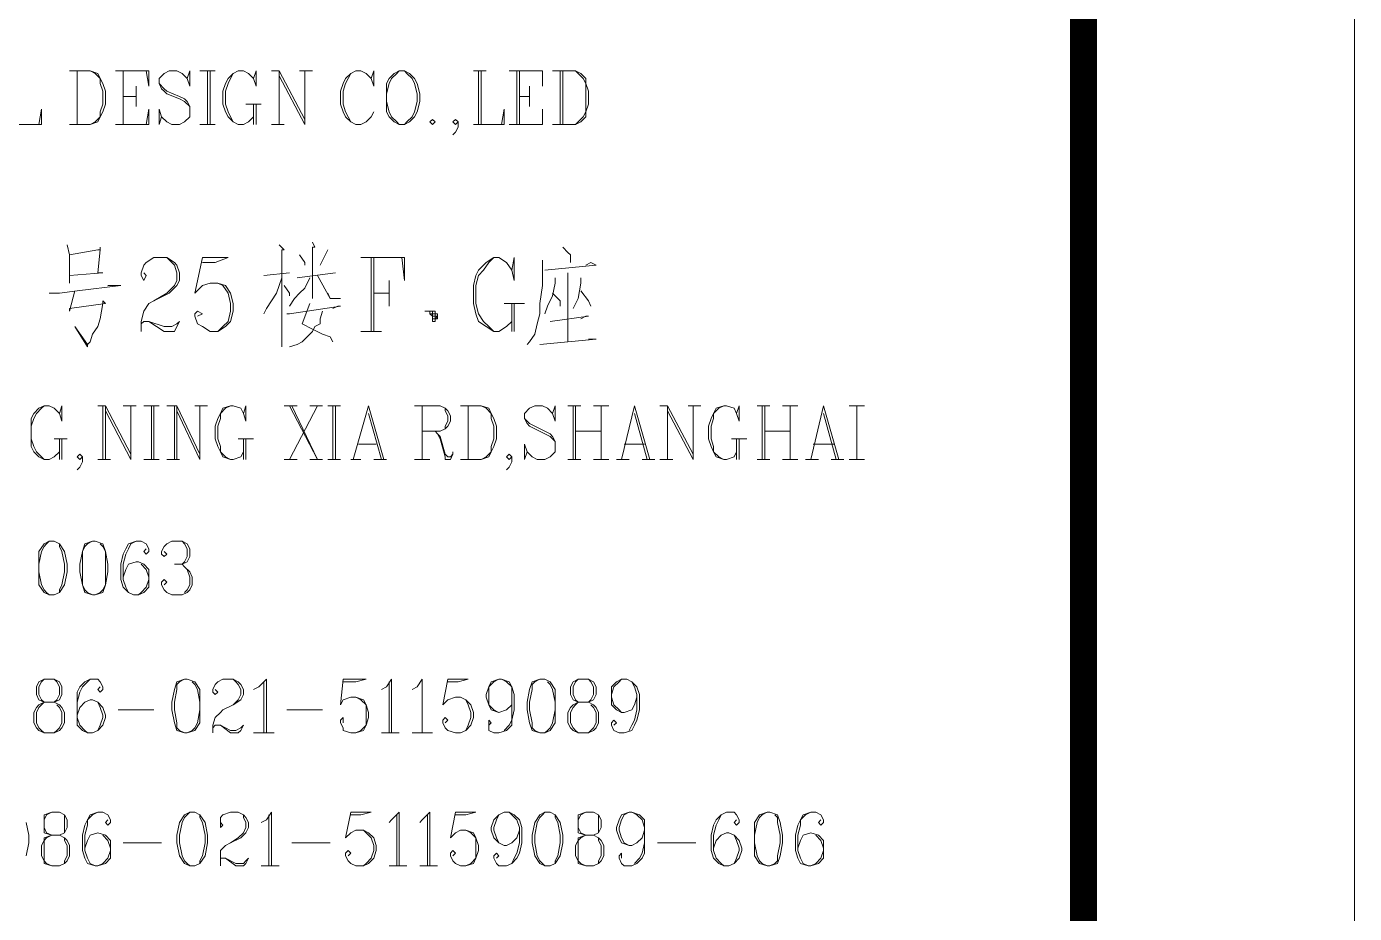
# Model space of a CAD drawing. Extents: x 1332633 to 1595679, y 264824 to 640777.
# Drawn here: x 1503905 to 1508807, y 285034 to 288306 of the extents above; entities that cross this region are included whole.
import ezdxf
from ezdxf.enums import TextEntityAlignment as Align

# ---------------------------------------------------------------- set-up
doc = ezdxf.new("R2010")
doc.units = 0
doc.header["$LTSCALE"] = 1000
doc.header["$MEASUREMENT"] = 0
doc.layers.get('0').update_dxf_attribs({"linetype": 'CONTINUOUS'})
doc.layers.add('_公共_图框', color=4, linetype='CONTINUOUS', lineweight=5)
doc.layers.add('hatch', color=251, linetype='CONTINUOUS')
doc.styles.add('图框文字', font='SIMKAI.TTF')

# ---------------------------------------------------------------- blocks, each defined once
blk = doc.blocks.new('tk22')
at = {"color": 4, "lineweight": 0}
for points in [[(-4742.7, 20843), (-4667.2, 20843), (-4638.9, 20833.5), (-4629.5, 20814.7), (-4620, 20795.8), (-4610.6, 20767.5), (-4610.6, 20720.3), (-4620, 20692), (-4629.5, 20673.2), (-4638.9, 20654.3), (-4667.2, 20644.9), (-4742.7, 20644.9)], [(-4714.4, 20843), (-4714.4, 20644.9)], [(-4714.4, 20644.9), (-4714.4, 20843)], [(-4667.2, 20843), (-4648.3, 20833.5), (-4629.5, 20814.7), (-4629.5, 20795.8), (-4620, 20767.5), (-4620, 20720.3), (-4629.5, 20692), (-4629.5, 20673.2), (-4648.3, 20654.3), (-4667.2, 20644.9)], [(-4572.9, 20843), (-4450.2, 20843), (-4450.2, 20786.4), (-4459.7, 20843)], [(-4544.6, 20843), (-4544.6, 20644.9)], [(-4544.6, 20644.9), (-4544.6, 20843)], [(-4308.7, 20814.7), (-4299.3, 20843), (-4299.3, 20786.4), (-4308.7, 20814.7), (-4327.6, 20833.5), (-4346.5, 20843), (-4374.8, 20843), (-4393.6, 20833.5), (-4412.5, 20814.7), (-4412.5, 20795.8), (-4403.1, 20776.9), (-4393.6, 20767.5), (-4384.2, 20758.1), (-4337, 20739.2), (-4318.2, 20729.8), (-4299.3, 20710.9)], [(-4261.6, 20843), (-4205, 20843)], [(-4233.3, 20644.9), (-4233.3, 20843)], [(-4223.8, 20843), (-4223.8, 20644.9)], [(-4063.5, 20814.7), (-4054, 20786.4), (-4054, 20843), (-4063.5, 20814.7), (-4082.3, 20833.5), (-4101.2, 20843), (-4120.1, 20843), (-4138.9, 20833.5), (-4157.8, 20814.7), (-4167.2, 20795.8), (-4176.7, 20767.5), (-4176.7, 20720.3), (-4167.2, 20692), (-4157.8, 20673.2), (-4138.9, 20654.3), (-4120.1, 20644.9), (-4101.2, 20644.9), (-4082.3, 20654.3), (-4063.5, 20673.2)], [(-4120.1, 20843), (-4138.9, 20833.5), (-4148.4, 20814.7), (-4157.8, 20795.8), (-4167.2, 20767.5), (-4167.2, 20720.3), (-4157.8, 20692), (-4148.4, 20673.2), (-4138.9, 20654.3), (-4120.1, 20644.9)], [(-3997.4, 20843), (-3969.1, 20843)], [(-3969.1, 20824.1), (-3874.8, 20644.9), (-3874.8, 20843)], [(-3969.1, 20644.9), (-3969.1, 20843), (-3874.8, 20663.7)], [(-3969.1, 20644.9), (-3969.1, 20843)], [(-3893.7, 20843), (-3846.5, 20843)], [(-3629.5, 20814.7), (-3620.1, 20786.4), (-3620.1, 20843), (-3629.5, 20814.7), (-3648.4, 20833.5), (-3667.3, 20843), (-3686.1, 20843), (-3705, 20833.5), (-3723.9, 20814.7), (-3733.3, 20795.8), (-3742.7, 20767.5), (-3742.7, 20720.3), (-3733.3, 20692), (-3723.9, 20673.2), (-3705, 20654.3), (-3686.1, 20644.9), (-3667.3, 20644.9), (-3648.4, 20654.3), (-3629.5, 20673.2), (-3620.1, 20692)], [(-3686.1, 20843), (-3705, 20833.5), (-3714.4, 20814.7), (-3723.9, 20795.8), (-3733.3, 20767.5), (-3733.3, 20720.3), (-3723.9, 20692), (-3714.4, 20673.2), (-3705, 20654.3), (-3686.1, 20644.9)], [(-3525.8, 20843), (-3544.6, 20833.5), (-3563.5, 20814.7), (-3572.9, 20795.8), (-3572.9, 20758.1), (-3572.9, 20729.8), (-3572.9, 20692), (-3563.5, 20673.2), (-3544.6, 20654.3), (-3525.8, 20644.9), (-3506.9, 20644.9), (-3488, 20654.3), (-3469.2, 20673.2), (-3459.7, 20692), (-3450.3, 20729.8), (-3450.3, 20758.1), (-3459.7, 20795.8), (-3469.2, 20814.7), (-3488, 20833.5), (-3506.9, 20843), (-3525.8, 20843), (-3535.2, 20833.5), (-3554.1, 20814.7), (-3563.5, 20795.8), (-3572.9, 20758.1), (-3572.9, 20729.8), (-3563.5, 20692), (-3554.1, 20673.2), (-3535.2, 20654.3), (-3525.8, 20644.9)], [(-3506.9, 20644.9), (-3497.5, 20654.3), (-3478.6, 20673.2), (-3469.2, 20692), (-3459.7, 20729.8), (-3459.7, 20758.1), (-3469.2, 20795.8), (-3478.6, 20814.7), (-3497.5, 20833.5), (-3506.9, 20843)], [(-3252.2, 20843), (-3205, 20843)], [(-3233.3, 20644.9), (-3233.3, 20843)], [(-3223.9, 20843), (-3223.9, 20644.9)], [(-3120.1, 20843), (-2997.5, 20843), (-2997.5, 20786.4), (-2997.5, 20843)], [(-3091.8, 20644.9), (-3091.8, 20843)], [(-3082.4, 20843), (-3082.4, 20644.9)], [(-2959.8, 20843), (-2874.9, 20843), (-2856, 20833.5), (-2837.1, 20814.7), (-2837.1, 20795.8), (-2827.7, 20767.5), (-2827.7, 20720.3), (-2837.1, 20692), (-2837.1, 20673.2), (-2856, 20654.3), (-2874.9, 20644.9), (-2959.8, 20644.9)], [(-2931.5, 20644.9), (-2931.5, 20843)], [(-2922, 20843), (-2922, 20644.9)], [(-2874.9, 20843), (-2865.4, 20833.5), (-2846.6, 20814.7), (-2837.1, 20795.8), (-2837.1, 20767.5), (-2837.1, 20720.3), (-2837.1, 20692), (-2846.6, 20673.2), (-2865.4, 20654.3), (-2874.9, 20644.9)], [(-4497.4, 20786.4), (-4497.4, 20710.9)], [(-4412.5, 20795.8), (-4393.6, 20776.9), (-4384.2, 20767.5), (-4337, 20748.6), (-4318.2, 20739.2), (-4308.7, 20729.8), (-4299.3, 20710.9), (-4299.3, 20673.2), (-4318.2, 20654.3), (-4337, 20644.9), (-4365.3, 20644.9), (-4384.2, 20654.3), (-4403.1, 20673.2), (-4412.5, 20701.5), (-4412.5, 20644.9), (-4403.1, 20673.2)], [(-3044.7, 20786.4), (-3044.7, 20710.9)], [(-4544.6, 20748.6), (-4497.4, 20748.6)], [(-3082.4, 20748.6), (-3044.7, 20748.6)], [(-4959.6, 20644.9), (-4846.4, 20644.9), (-4846.4, 20701.5), (-4855.9, 20644.9)], [(-4572.9, 20644.9), (-4450.2, 20644.9), (-4450.2, 20701.5), (-4459.7, 20644.9)], [(-4091.8, 20720.3), (-4035.2, 20720.3)], [(-4063.5, 20720.3), (-4063.5, 20644.9)], [(-4054, 20720.3), (-4054, 20644.9)], [(-3252.2, 20644.9), (-3139, 20644.9), (-3139, 20701.5), (-3148.4, 20644.9)], [(-3120.1, 20644.9), (-2997.5, 20644.9), (-2997.5, 20701.5), (-2997.5, 20644.9)], [(-4261.6, 20644.9), (-4205, 20644.9)], [(-3997.4, 20644.9), (-3950.3, 20644.9)], [(-3393.7, 20654.3), (-3403.1, 20644.9), (-3412.6, 20654.3), (-3403.1, 20663.7), (-3393.7, 20654.3), (-3393.7, 20654.3)], [(-3308.8, 20654.3), (-3318.2, 20644.9), (-3327.7, 20654.3), (-3318.2, 20663.7), (-3308.8, 20654.3), (-3308.8, 20635.4), (-3318.2, 20616.6), (-3327.7, 20607.1)], [(-4752.1, 20201.5), (-4742.7, 20163.8), (-4742.7, 20060), (-4742.7, 20088.3), (-4620, 20097.7), (-4638.9, 20097.7), (-4629.5, 20182.6), (-4629.5, 20192.1), (-4629.5, 20182.6), (-4638.9, 20182.6), (-4742.7, 20163.8)], [(-3969.1, 20201.5), (-3950.3, 20182.6), (-3959.7, 20182.6), (-3959.7, 19824.2), (-3959.7, 19843.1), (-3959.7, 19890.2)], [(-3846.5, 20210.9), (-3837.1, 20192.1), (-3846.5, 20192.1), (-3846.5, 20003.4), (-3846.5, 20012.8), (-3846.5, 20041.1)], [(-4469.1, 20097.7), (-4459.7, 20088.3), (-4469.1, 20069.4), (-4478.5, 20088.3), (-4478.5, 20097.7), (-4469.1, 20126), (-4459.7, 20135.5), (-4431.4, 20154.3), (-4384.2, 20154.3), (-4355.9, 20135.5), (-4346.5, 20126), (-4337, 20097.7), (-4337, 20069.4), (-4346.5, 20050.6), (-4374.8, 20022.3), (-4431.4, 19994), (-4450.2, 19984.5), (-4469.1, 19956.2), (-4478.5, 19918.5), (-4478.5, 19880.8)], [(-4384.2, 20154.3), (-4365.3, 20135.5), (-4355.9, 20126), (-4346.5, 20097.7), (-4346.5, 20069.4), (-4355.9, 20050.6), (-4384.2, 20022.3), (-4431.4, 19994)], [(-4252.1, 20154.3), (-4280.4, 20022.3), (-4252.1, 20050.6), (-4223.8, 20060), (-4195.5, 20060), (-4167.2, 20050.6), (-4148.4, 20022.3), (-4138.9, 19984.5), (-4138.9, 19956.2), (-4148.4, 19918.5), (-4167.2, 19899.7), (-4195.5, 19880.8), (-4223.8, 19880.8), (-4252.1, 19899.7), (-4271, 19909.1), (-4280.4, 19937.4), (-4280.4, 19946.8), (-4271, 19956.2), (-4252.1, 19946.8), (-4271, 19937.4)], [(-4252.1, 20135.5), (-4205, 20135.5), (-4157.8, 20154.3)], [(-4252.1, 20154.3), (-4157.8, 20154.3)], [(-3893.7, 20163.8), (-3874.8, 20135.5), (-3874.8, 20126)], [(-3789.9, 20182.6), (-3818.2, 20126)], [(-3667.3, 20154.3), (-3506.9, 20154.3), (-3506.9, 20069.4), (-3516.3, 20154.3)], [(-3629.5, 19880.8), (-3629.5, 20154.3)], [(-3620.1, 20154.3), (-3620.1, 19880.8)], [(-3110.7, 20107.2), (-3101.3, 20069.4), (-3101.3, 20154.3), (-3110.7, 20107.2), (-3129.6, 20135.5), (-3157.9, 20154.3), (-3176.7, 20154.3), (-3205, 20135.5), (-3233.3, 20107.2), (-3242.8, 20088.3), (-3252.2, 20050.6), (-3252.2, 19984.5), (-3242.8, 19946.8), (-3233.3, 19918.5), (-3205, 19899.7), (-3176.7, 19880.8), (-3157.9, 19880.8), (-3129.6, 19899.7), (-3110.7, 19918.5)], [(-3176.7, 20154.3), (-3195.6, 20135.5), (-3214.5, 20107.2), (-3233.3, 20088.3), (-3242.8, 20050.6), (-3242.8, 19984.5), (-3233.3, 19946.8), (-3214.5, 19918.5), (-3195.6, 19899.7), (-3176.7, 19880.8)], [(-2922, 20192.1), (-2903.2, 20173.2), (-2893.7, 20163.8), (-2893.7, 20135.5)], [(-4025.7, 20088.3), (-3931.4, 20097.7)], [(-3761.6, 20097.7), (-3903.1, 20078.9)], [(-2997.5, 20144.9), (-2997.5, 20116.6), (-2997.5, 20050.6), (-3006.9, 19984.5), (-3006.9, 19946.8), (-3016.4, 19909.1), (-3025.8, 19871.4), (-3044.7, 19843.1), (-3054.1, 19833.6)], [(-2988.1, 20107.2), (-2799.4, 20126), (-2818.3, 20135.5), (-2837.1, 20126)], [(-2903.2, 20097.7), (-2903.2, 20078.9), (-2903.2, 19843.1)], [(-4818.1, 20022.3), (-4780.4, 20022.3), (-4714.4, 20031.7), (-4554, 20050.6), (-4572.9, 20050.6), (-4601.2, 20050.6)], [(-4195.5, 20060), (-4176.7, 20050.6), (-4157.8, 20022.3), (-4148.4, 19984.5), (-4148.4, 19956.2), (-4157.8, 19918.5), (-4176.7, 19899.7), (-4195.5, 19880.8)], [(-3959.7, 20078.9), (-3978.6, 20022.3), (-3997.4, 19994), (-4016.3, 19965.7), (-4025.7, 19946.8)], [(-3950.3, 20050.6), (-3931.4, 20022.3), (-3931.4, 20012.8)], [(-3855.9, 20078.9), (-3874.8, 20041.1), (-3893.7, 20022.3), (-3912.5, 20003.4), (-3931.4, 19975.1)], [(-3827.6, 20088.3), (-3780.5, 20003.4), (-3742.7, 20003.4), (-3752.2, 20003.4), (-3780.5, 20003.4), (-3789.9, 20022.3)], [(-3563.5, 20069.4), (-3563.5, 19975.1)], [(-2950.3, 20078.9), (-2950.3, 20060), (-2959.8, 20012.8), (-2978.6, 19975.1), (-2988.1, 19946.8)], [(-2856, 20078.9), (-2856, 20060), (-2865.4, 20003.4), (-2884.3, 19965.7)], [(-4723.8, 20031.7), (-4742.7, 19956.2), (-4742.7, 19965.7), (-4610.6, 19984.5), (-4620, 19994), (-4620, 19984.5), (-4629.5, 19927.9), (-4638.9, 19899.7), (-4657.8, 19871.4), (-4667.2, 19843.1), (-4676.6, 19833.6), (-4676.6, 19824.2), (-4723.8, 19899.7), (-4676.6, 19833.6)], [(-3620.1, 20022.3), (-3563.5, 20022.3)], [(-2959.8, 20022.3), (-2931.5, 19994), (-2931.5, 19975.1)], [(-2856, 20031.7), (-2827.7, 19994), (-2818.3, 19975.1)], [(-3940.8, 19946.8), (-3931.4, 19946.8), (-3742.7, 19975.1), (-3752.2, 19975.1), (-3771, 19965.7)], [(-3808.8, 19956.2), (-3818.2, 19927.9), (-3818.2, 19909.1), (-3837.1, 19899.7), (-3846.5, 19880.8), (-3855.9, 19871.4), (-3874.8, 19852.5), (-3884.2, 19843.1), (-3903.1, 19833.6), (-3931.4, 19824.2)], [(-3855.9, 19984.5), (-3884.2, 19909.1), (-3846.5, 19890.2), (-3808.8, 19871.4), (-3780.5, 19861.9), (-3771, 19843.1)], [(-3422, 19956.2), (-3431.4, 19956.2)], [(-3431.4, 19956.2), (-3412.6, 19956.2), (-3403.1, 19956.2), (-3393.7, 19956.2), (-3393.7, 19946.8), (-3384.3, 19946.8), (-3384.3, 19937.4), (-3393.7, 19927.9), (-3393.7, 19918.5), (-3403.1, 19918.5), (-3403.1, 19927.9), (-3403.1, 19937.4), (-3412.6, 19946.8), (-3412.6, 19956.2), (-3422, 19956.2), (-3431.4, 19956.2), (-3431.4, 19956.2)], [(-3403.1, 19956.2), (-3422, 19956.2)], [(-3422, 19956.2), (-3412.6, 19956.2)], [(-3412.6, 19956.2), (-3393.7, 19956.2)], [(-3412.6, 19956.2), (-3412.6, 19946.8)], [(-3412.6, 19946.8), (-3412.6, 19956.2)], [(-3412.6, 19956.2), (-3412.6, 19946.8)], [(-3403.1, 19927.9), (-3403.1, 19956.2)], [(-3403.1, 19956.2), (-3403.1, 19927.9)], [(-3393.7, 19918.5), (-3393.7, 19956.2)], [(-3139, 19984.5), (-3063.5, 19984.5)], [(-3110.7, 19984.5), (-3110.7, 19880.8)], [(-3101.3, 19984.5), (-3101.3, 19880.8)], [(-4478.5, 19909.1), (-4469.1, 19918.5), (-4450.2, 19918.5), (-4393.6, 19899.7), (-4365.3, 19899.7), (-4346.5, 19909.1), (-4337, 19918.5)], [(-4450.2, 19918.5), (-4393.6, 19880.8), (-4355.9, 19880.8), (-4346.5, 19899.7), (-4337, 19918.5)], [(-3384.3, 19946.8), (-3412.6, 19946.8)], [(-3412.6, 19946.8), (-3393.7, 19946.8)], [(-3393.7, 19946.8), (-3412.6, 19946.8)], [(-3384.3, 19937.4), (-3403.1, 19937.4)], [(-3403.1, 19937.4), (-3384.3, 19937.4)], [(-3403.1, 19927.9), (-3393.7, 19927.9)], [(-3393.7, 19927.9), (-3403.1, 19927.9)], [(-3403.1, 19927.9), (-3384.3, 19927.9)], [(-3393.7, 19946.8), (-3393.7, 19927.9)], [(-3393.7, 19927.9), (-3393.7, 19946.8)], [(-3384.3, 19946.8), (-3384.3, 19927.9)], [(-2969.2, 19918.5), (-2827.7, 19937.4), (-2837.1, 19937.4), (-2856, 19927.9)], [(-3667.3, 19880.8), (-3591.8, 19880.8)], [(-3006.9, 19833.6), (-2799.4, 19852.5), (-2808.8, 19852.5), (-2827.7, 19852.5)], [(-4837, 19607.2), (-4846.4, 19597.8), (-4865.3, 19578.9), (-4874.7, 19560.1), (-4884.2, 19531.8), (-4884.2, 19484.6), (-4874.7, 19456.3), (-4865.3, 19437.4), (-4846.4, 19418.6), (-4837, 19409.1)], [(-4780.4, 19578.9), (-4771, 19550.6), (-4771, 19607.2), (-4780.4, 19578.9), (-4799.3, 19597.8), (-4818.1, 19607.2), (-4837, 19607.2), (-4855.9, 19597.8), (-4874.7, 19578.9), (-4884.2, 19560.1), (-4884.2, 19531.8), (-4884.2, 19484.6), (-4884.2, 19456.3), (-4874.7, 19437.4), (-4855.9, 19418.6), (-4837, 19409.1), (-4818.1, 19409.1), (-4799.3, 19418.6), (-4780.4, 19437.4)], [(-4638.9, 19607.2), (-4610.6, 19607.2)], [(-4620, 19409.1), (-4620, 19607.2)], [(-4610.6, 19588.4), (-4516.3, 19409.1), (-4516.3, 19607.2)], [(-4610.6, 19409.1), (-4610.6, 19607.2), (-4516.3, 19428)], [(-4544.6, 19607.2), (-4497.4, 19607.2)], [(-4469.1, 19607.2), (-4412.5, 19607.2)], [(-4440.8, 19409.1), (-4440.8, 19607.2)], [(-4431.4, 19607.2), (-4431.4, 19409.1)], [(-4384.2, 19607.2), (-4346.5, 19607.2)], [(-4355.9, 19409.1), (-4355.9, 19607.2)], [(-4346.5, 19588.4), (-4261.6, 19409.1), (-4261.6, 19607.2)], [(-4346.5, 19409.1), (-4346.5, 19607.2), (-4261.6, 19428)], [(-4280.4, 19607.2), (-4233.3, 19607.2)], [(-4101.2, 19578.9), (-4091.8, 19550.6), (-4091.8, 19607.2), (-4101.2, 19578.9), (-4110.6, 19597.8), (-4138.9, 19607.2), (-4148.4, 19607.2), (-4176.7, 19597.8), (-4186.1, 19578.9), (-4195.5, 19560.1), (-4205, 19531.8), (-4205, 19484.6), (-4195.5, 19456.3), (-4186.1, 19437.4), (-4176.7, 19418.6), (-4148.4, 19409.1), (-4138.9, 19409.1), (-4110.6, 19418.6), (-4101.2, 19437.4)], [(-4148.4, 19607.2), (-4167.2, 19597.8), (-4186.1, 19578.9), (-4186.1, 19560.1), (-4195.5, 19531.8), (-4195.5, 19484.6), (-4186.1, 19456.3), (-4186.1, 19437.4), (-4167.2, 19418.6), (-4148.4, 19409.1)], [(-3950.3, 19607.2), (-3903.1, 19607.2)], [(-3827.6, 19607.2), (-3931.4, 19409.1)], [(-3931.4, 19607.2), (-3827.6, 19409.1)], [(-3922, 19607.2), (-3827.6, 19409.1)], [(-3855.9, 19607.2), (-3808.8, 19607.2)], [(-3789.9, 19607.2), (-3742.7, 19607.2)], [(-3771, 19409.1), (-3771, 19607.2)], [(-3761.6, 19607.2), (-3761.6, 19409.1)], [(-3695.6, 19409.1), (-3639, 19607.2), (-3582.4, 19409.1)], [(-3469.2, 19607.2), (-3374.8, 19607.2), (-3356, 19597.8), (-3346.5, 19588.4), (-3337.1, 19569.5), (-3337.1, 19550.6), (-3346.5, 19531.8), (-3356, 19522.3), (-3374.8, 19512.9), (-3440.9, 19512.9)], [(-3440.9, 19607.2), (-3440.9, 19409.1)], [(-3440.9, 19409.1), (-3440.9, 19607.2)], [(-3374.8, 19607.2), (-3356, 19597.8), (-3356, 19588.4), (-3346.5, 19569.5), (-3346.5, 19550.6), (-3356, 19531.8), (-3356, 19522.3), (-3374.8, 19512.9)], [(-3299.4, 19607.2), (-3223.9, 19607.2), (-3195.6, 19597.8), (-3186.2, 19578.9), (-3176.7, 19560.1), (-3167.3, 19531.8), (-3167.3, 19484.6), (-3176.7, 19456.3), (-3186.2, 19437.4), (-3195.6, 19418.6), (-3223.9, 19409.1), (-3299.4, 19409.1)], [(-3271.1, 19607.2), (-3271.1, 19409.1)], [(-3271.1, 19409.1), (-3271.1, 19607.2)], [(-3223.9, 19607.2), (-3205, 19597.8), (-3186.2, 19578.9), (-3186.2, 19560.1), (-3176.7, 19531.8), (-3176.7, 19484.6), (-3186.2, 19456.3), (-3186.2, 19437.4), (-3205, 19418.6), (-3223.9, 19409.1)], [(-2959.8, 19578.9), (-2950.3, 19607.2), (-2950.3, 19550.6), (-2959.8, 19578.9), (-2978.6, 19597.8), (-2997.5, 19607.2), (-3025.8, 19607.2), (-3044.7, 19597.8), (-3063.5, 19578.9), (-3063.5, 19560.1), (-3054.1, 19541.2), (-3044.7, 19531.8), (-3025.8, 19522.3), (-2988.1, 19503.5), (-2969.2, 19494), (-2950.3, 19475.2)], [(-2903.2, 19607.2), (-2856, 19607.2)], [(-2884.3, 19409.1), (-2884.3, 19607.2)], [(-2874.9, 19607.2), (-2874.9, 19409.1)], [(-2808.8, 19607.2), (-2752.2, 19607.2)], [(-2780.5, 19607.2), (-2780.5, 19409.1)], [(-2780.5, 19409.1), (-2780.5, 19607.2)], [(-2705.1, 19409.1), (-2657.9, 19607.2), (-2601.3, 19409.1)], [(-2563.6, 19607.2), (-2535.3, 19607.2)], [(-2535.3, 19588.4), (-2441, 19409.1), (-2441, 19607.2)], [(-2535.3, 19409.1), (-2535.3, 19607.2), (-2441, 19428)], [(-2535.3, 19409.1), (-2535.3, 19607.2)], [(-2459.8, 19607.2), (-2412.7, 19607.2)], [(-2280.6, 19578.9), (-2271.2, 19550.6), (-2271.2, 19607.2), (-2280.6, 19578.9), (-2290, 19597.8), (-2318.3, 19607.2), (-2327.8, 19607.2), (-2356.1, 19597.8), (-2365.5, 19578.9), (-2374.9, 19560.1), (-2384.4, 19531.8), (-2384.4, 19484.6), (-2374.9, 19456.3), (-2365.5, 19437.4), (-2356.1, 19418.6), (-2327.8, 19409.1), (-2318.3, 19409.1), (-2290, 19418.6), (-2280.6, 19437.4)], [(-2327.8, 19607.2), (-2346.6, 19597.8), (-2365.5, 19578.9), (-2365.5, 19560.1), (-2374.9, 19531.8), (-2374.9, 19484.6), (-2365.5, 19456.3), (-2365.5, 19437.4), (-2346.6, 19418.6), (-2327.8, 19409.1)], [(-2205.1, 19607.2), (-2158, 19607.2)], [(-2186.3, 19409.1), (-2186.3, 19607.2)], [(-2176.8, 19607.2), (-2176.8, 19409.1)], [(-2110.8, 19607.2), (-2054.2, 19607.2)], [(-2082.5, 19607.2), (-2082.5, 19409.1)], [(-2082.5, 19409.1), (-2082.5, 19607.2)], [(-2007, 19409.1), (-1959.9, 19607.2), (-1903.3, 19409.1)], [(-1865.5, 19607.2), (-1808.9, 19607.2)], [(-1837.2, 19607.2), (-1837.2, 19409.1)], [(-1837.2, 19409.1), (-1837.2, 19607.2)], [(-3639, 19578.9), (-3591.8, 19409.1)], [(-3063.5, 19560.1), (-3044.7, 19541.2), (-3025.8, 19531.8), (-2988.1, 19512.9), (-2969.2, 19503.5), (-2959.8, 19494), (-2950.3, 19475.2), (-2950.3, 19437.4), (-2969.2, 19418.6), (-2988.1, 19409.1), (-3016.4, 19409.1), (-3035.2, 19418.6), (-3054.1, 19437.4), (-3063.5, 19465.7), (-3063.5, 19409.1), (-3054.1, 19437.4)], [(-2657.9, 19578.9), (-2610.8, 19409.1)], [(-1959.9, 19578.9), (-1912.7, 19409.1)], [(-3393.7, 19512.9), (-3384.3, 19503.5), (-3374.8, 19494), (-3356, 19428), (-3346.5, 19418.6), (-3337.1, 19418.6), (-3327.7, 19428)], [(-2874.9, 19512.9), (-2780.5, 19512.9)], [(-2176.8, 19512.9), (-2082.5, 19512.9)], [(-4799.3, 19484.6), (-4752.1, 19484.6)], [(-4780.4, 19484.6), (-4780.4, 19409.1)], [(-4771, 19484.6), (-4771, 19409.1)], [(-4120.1, 19484.6), (-4063.5, 19484.6)], [(-4101.2, 19484.6), (-4101.2, 19409.1)], [(-4091.8, 19484.6), (-4091.8, 19409.1)], [(-3676.7, 19465.7), (-3610.7, 19465.7)], [(-3384.3, 19503.5), (-3374.8, 19484.6), (-3356, 19418.6), (-3356, 19409.1), (-3337.1, 19409.1), (-3327.7, 19428), (-3327.7, 19437.4)], [(-2695.7, 19465.7), (-2620.2, 19465.7)], [(-2299.5, 19484.6), (-2242.9, 19484.6)], [(-2280.6, 19484.6), (-2280.6, 19409.1)], [(-2271.2, 19484.6), (-2271.2, 19409.1)], [(-1997.6, 19465.7), (-1922.1, 19465.7)], [(-4695.5, 19418.6), (-4704.9, 19409.1), (-4714.4, 19418.6), (-4704.9, 19428), (-4695.5, 19418.6), (-4695.5, 19399.7), (-4704.9, 19380.8), (-4714.4, 19371.4)], [(-3110.7, 19418.6), (-3120.1, 19409.1), (-3129.6, 19418.6), (-3120.1, 19428), (-3110.7, 19418.6), (-3110.7, 19399.7), (-3120.1, 19380.8), (-3129.6, 19371.4)], [(-4638.9, 19409.1), (-4591.7, 19409.1)], [(-4469.1, 19409.1), (-4412.5, 19409.1)], [(-4384.2, 19409.1), (-4337, 19409.1)], [(-3950.3, 19409.1), (-3903.1, 19409.1)], [(-3855.9, 19409.1), (-3808.8, 19409.1)], [(-3789.9, 19409.1), (-3742.7, 19409.1)], [(-3705, 19409.1), (-3667.3, 19409.1)], [(-3620.1, 19409.1), (-3572.9, 19409.1)], [(-3469.2, 19409.1), (-3412.6, 19409.1)], [(-2903.2, 19409.1), (-2856, 19409.1)], [(-2808.8, 19409.1), (-2752.2, 19409.1)], [(-2723.9, 19409.1), (-2676.8, 19409.1)], [(-2629.6, 19409.1), (-2582.5, 19409.1)], [(-2563.6, 19409.1), (-2516.4, 19409.1)], [(-2205.1, 19409.1), (-2158, 19409.1)], [(-2110.8, 19409.1), (-2054.2, 19409.1)], [(-2025.9, 19409.1), (-1978.7, 19409.1)], [(-1931.6, 19409.1), (-1884.4, 19409.1)], [(-1865.5, 19409.1), (-1808.9, 19409.1)], [(-4818.1, 19107.3), (-4837, 19097.8), (-4855.9, 19069.5), (-4855.9, 19022.4), (-4855.9, 18994.1), (-4855.9, 18946.9), (-4837, 18918.6), (-4818.1, 18909.2), (-4799.3, 18909.2), (-4780.4, 18918.6), (-4761.5, 18946.9), (-4752.1, 18994.1), (-4752.1, 19022.4), (-4761.5, 19069.5), (-4780.4, 19097.8), (-4799.3, 19107.3), (-4818.1, 19107.3), (-4827.6, 19097.8), (-4837, 19088.4), (-4846.4, 19069.5), (-4855.9, 19022.4), (-4855.9, 18994.1), (-4846.4, 18946.9), (-4837, 18928), (-4827.6, 18918.6), (-4818.1, 18909.2)], [(-4799.3, 18909.2), (-4780.4, 18918.6), (-4780.4, 18928), (-4771, 18946.9), (-4761.5, 18994.1), (-4761.5, 19022.4), (-4771, 19069.5), (-4780.4, 19088.4), (-4780.4, 19097.8)], [(-4657.8, 19107.3), (-4686.1, 19097.8), (-4695.5, 19069.5), (-4704.9, 19022.4), (-4704.9, 18994.1), (-4695.5, 18946.9), (-4686.1, 18918.6), (-4657.8, 18909.2), (-4648.3, 18909.2), (-4620, 18918.6), (-4610.6, 18946.9), (-4601.2, 18994.1), (-4601.2, 19022.4), (-4610.6, 19069.5), (-4620, 19097.8), (-4648.3, 19107.3), (-4657.8, 19107.3), (-4676.6, 19097.8), (-4686.1, 19088.4), (-4695.5, 19069.5), (-4695.5, 19022.4), (-4695.5, 18994.1), (-4695.5, 18946.9), (-4686.1, 18928), (-4676.6, 18918.6), (-4657.8, 18909.2)], [(-4648.3, 18909.2), (-4629.5, 18918.6), (-4620, 18928), (-4610.6, 18946.9), (-4610.6, 18994.1), (-4610.6, 19022.4), (-4610.6, 19069.5), (-4620, 19088.4), (-4629.5, 19097.8)], [(-4459.7, 19079), (-4469.1, 19069.5), (-4459.7, 19060.1), (-4450.2, 19069.5), (-4450.2, 19079), (-4459.7, 19097.8), (-4478.5, 19107.3), (-4497.4, 19107.3), (-4525.7, 19097.8), (-4535.1, 19079), (-4544.6, 19060.1), (-4554, 19022.4), (-4554, 18965.8), (-4544.6, 18937.5), (-4525.7, 18918.6), (-4506.8, 18909.2), (-4488, 18909.2), (-4469.1, 18918.6), (-4450.2, 18937.5), (-4450.2, 18965.8), (-4450.2, 18975.2), (-4450.2, 19003.5), (-4469.1, 19022.4), (-4488, 19031.8), (-4497.4, 19031.8), (-4525.7, 19022.4), (-4535.1, 19003.5), (-4544.6, 18975.2)], [(-4497.4, 19107.3), (-4516.3, 19097.8), (-4525.7, 19079), (-4535.1, 19060.1), (-4544.6, 19022.4), (-4544.6, 18965.8), (-4535.1, 18937.5), (-4525.7, 18918.6), (-4506.8, 18909.2)], [(-4327.6, 19107.3), (-4318.2, 19097.8), (-4308.7, 19079), (-4308.7, 19050.7), (-4318.2, 19031.8), (-4327.6, 19022.4), (-4318.2, 19012.9), (-4299.3, 18994.1), (-4289.9, 18975.2), (-4289.9, 18946.9), (-4299.3, 18928), (-4308.7, 18918.6), (-4327.6, 18909.2), (-4365.3, 18909.2), (-4384.2, 18918.6), (-4393.6, 18928), (-4403.1, 18946.9), (-4403.1, 18956.3), (-4393.6, 18965.8), (-4384.2, 18956.3), (-4393.6, 18946.9)], [(-4393.6, 19069.5), (-4384.2, 19060.1), (-4393.6, 19050.7), (-4403.1, 19060.1), (-4403.1, 19069.5), (-4393.6, 19088.4), (-4384.2, 19097.8), (-4365.3, 19107.3), (-4327.6, 19107.3), (-4308.7, 19097.8), (-4299.3, 19079), (-4299.3, 19050.7), (-4308.7, 19031.8), (-4327.6, 19022.4), (-4355.9, 19022.4)], [(-4488, 18909.2), (-4478.5, 18918.6), (-4459.7, 18937.5), (-4450.2, 18965.8), (-4450.2, 18975.2), (-4459.7, 19003.5), (-4478.5, 19022.4)], [(-4308.7, 19003.5), (-4299.3, 18975.2), (-4299.3, 18946.9), (-4308.7, 18928), (-4318.2, 18918.6)], [(-4837, 18597.9), (-4855.9, 18588.4), (-4865.3, 18569.6), (-4865.3, 18541.3), (-4855.9, 18522.4), (-4837, 18513), (-4799.3, 18513), (-4780.4, 18522.4), (-4771, 18541.3), (-4771, 18569.6), (-4780.4, 18588.4), (-4799.3, 18597.9), (-4837, 18597.9), (-4846.4, 18588.4), (-4855.9, 18569.6), (-4855.9, 18541.3), (-4846.4, 18522.4), (-4837, 18513)], [(-4799.3, 18513), (-4789.8, 18522.4), (-4780.4, 18541.3), (-4780.4, 18569.6), (-4789.8, 18588.4), (-4799.3, 18597.9)], [(-4667.2, 18597.9), (-4676.6, 18588.4), (-4695.5, 18569.6), (-4704.9, 18550.7), (-4714.4, 18513), (-4714.4, 18456.4), (-4704.9, 18428.1), (-4686.1, 18409.2), (-4676.6, 18399.8)], [(-4629.5, 18569.6), (-4638.9, 18560.1), (-4629.5, 18550.7), (-4620, 18560.1), (-4620, 18569.6), (-4629.5, 18588.4), (-4638.9, 18597.9), (-4667.2, 18597.9), (-4686.1, 18588.4), (-4704.9, 18569.6), (-4714.4, 18550.7), (-4714.4, 18513), (-4714.4, 18456.4), (-4714.4, 18428.1), (-4695.5, 18409.2), (-4676.6, 18399.8), (-4657.8, 18399.8), (-4638.9, 18409.2), (-4620, 18428.1), (-4610.6, 18456.4), (-4610.6, 18465.8), (-4620, 18494.1), (-4638.9, 18513), (-4657.8, 18522.4), (-4667.2, 18522.4), (-4686.1, 18513), (-4704.9, 18494.1), (-4714.4, 18465.8)], [(-4318.2, 18597.9), (-4346.5, 18588.4), (-4355.9, 18560.1), (-4365.3, 18513), (-4365.3, 18484.7), (-4355.9, 18437.5), (-4346.5, 18409.2), (-4318.2, 18399.8), (-4308.7, 18399.8), (-4280.4, 18409.2), (-4261.6, 18437.5), (-4261.6, 18484.7), (-4261.6, 18513), (-4261.6, 18560.1), (-4280.4, 18588.4), (-4308.7, 18597.9), (-4318.2, 18597.9), (-4337, 18588.4), (-4346.5, 18579), (-4346.5, 18560.1), (-4355.9, 18513), (-4355.9, 18484.7), (-4346.5, 18437.5), (-4346.5, 18418.6), (-4337, 18409.2), (-4318.2, 18399.8)], [(-4308.7, 18399.8), (-4289.9, 18409.2), (-4280.4, 18418.6), (-4271, 18437.5), (-4261.6, 18484.7), (-4261.6, 18513), (-4271, 18560.1), (-4280.4, 18579), (-4289.9, 18588.4)], [(-4205, 18560.1), (-4195.5, 18550.7), (-4205, 18541.3), (-4214.4, 18550.7), (-4214.4, 18560.1), (-4205, 18579), (-4195.5, 18588.4), (-4176.7, 18597.9), (-4138.9, 18597.9), (-4120.1, 18588.4), (-4110.6, 18579), (-4101.2, 18560.1), (-4101.2, 18541.3), (-4110.6, 18522.4), (-4138.9, 18503.5), (-4176.7, 18484.7), (-4186.1, 18475.2), (-4205, 18456.4), (-4214.4, 18428.1), (-4214.4, 18399.8)], [(-4138.9, 18597.9), (-4129.5, 18588.4), (-4120.1, 18579), (-4110.6, 18560.1), (-4110.6, 18541.3), (-4120.1, 18522.4), (-4138.9, 18503.5), (-4176.7, 18484.7)], [(-4063.5, 18560.1), (-4044.6, 18569.6), (-4016.3, 18597.9), (-4016.3, 18399.8)], [(-4025.7, 18588.4), (-4025.7, 18399.8)], [(-3733.3, 18597.9), (-3742.7, 18503.5), (-3733.3, 18522.4), (-3705, 18531.8), (-3686.1, 18531.8), (-3657.8, 18522.4), (-3648.4, 18503.5), (-3639, 18475.2), (-3639, 18456.4), (-3648.4, 18428.1), (-3657.8, 18409.2), (-3686.1, 18399.8), (-3705, 18399.8), (-3733.3, 18409.2), (-3733.3, 18418.6), (-3742.7, 18437.5), (-3742.7, 18446.9), (-3733.3, 18456.4), (-3733.3, 18446.9), (-3733.3, 18437.5)], [(-3733.3, 18588.4), (-3686.1, 18588.4), (-3648.4, 18597.9)], [(-3733.3, 18597.9), (-3648.4, 18597.9)], [(-3591.8, 18560.1), (-3572.9, 18569.6), (-3554.1, 18597.9), (-3554.1, 18399.8)], [(-3563.5, 18588.4), (-3563.5, 18399.8)], [(-3478.6, 18560.1), (-3459.7, 18569.6), (-3440.9, 18597.9), (-3440.9, 18399.8)], [(-3440.9, 18588.4), (-3440.9, 18399.8)], [(-3346.5, 18597.9), (-3365.4, 18503.5), (-3346.5, 18522.4), (-3318.2, 18531.8), (-3299.4, 18531.8), (-3280.5, 18522.4), (-3261.6, 18503.5), (-3252.2, 18475.2), (-3252.2, 18456.4), (-3261.6, 18428.1), (-3280.5, 18409.2), (-3299.4, 18399.8), (-3318.2, 18399.8), (-3346.5, 18409.2), (-3356, 18418.6), (-3365.4, 18437.5), (-3365.4, 18446.9), (-3356, 18456.4), (-3346.5, 18446.9), (-3356, 18437.5)], [(-3346.5, 18588.4), (-3308.8, 18588.4), (-3271.1, 18597.9)], [(-3346.5, 18597.9), (-3271.1, 18597.9)], [(-3110.7, 18531.8), (-3110.7, 18503.5), (-3129.6, 18484.7), (-3157.9, 18475.2), (-3186.2, 18484.7), (-3195.6, 18503.5), (-3205, 18531.8), (-3205, 18541.3), (-3195.6, 18569.6), (-3186.2, 18588.4), (-3157.9, 18597.9), (-3148.4, 18597.9), (-3120.1, 18588.4), (-3110.7, 18569.6), (-3101.3, 18541.3), (-3101.3, 18484.7), (-3110.7, 18446.9), (-3110.7, 18428.1), (-3129.6, 18409.2), (-3157.9, 18399.8), (-3176.7, 18399.8), (-3195.6, 18409.2), (-3195.6, 18428.1), (-3195.6, 18437.5), (-3195.6, 18446.9), (-3186.2, 18437.5), (-3195.6, 18428.1)], [(-3157.9, 18475.2), (-3176.7, 18484.7), (-3195.6, 18503.5), (-3195.6, 18531.8), (-3195.6, 18541.3), (-3195.6, 18569.6), (-3176.7, 18588.4), (-3157.9, 18597.9)], [(-3148.4, 18597.9), (-3129.6, 18588.4), (-3110.7, 18569.6), (-3110.7, 18541.3), (-3110.7, 18484.7), (-3110.7, 18446.9), (-3120.1, 18428.1), (-3139, 18409.2)], [(-3006.9, 18597.9), (-3035.2, 18588.4), (-3044.7, 18560.1), (-3054.1, 18513), (-3054.1, 18484.7), (-3044.7, 18437.5), (-3035.2, 18409.2), (-3006.9, 18399.8), (-2988.1, 18399.8), (-2969.2, 18409.2), (-2950.3, 18437.5), (-2950.3, 18484.7), (-2950.3, 18513), (-2950.3, 18560.1), (-2969.2, 18588.4), (-2988.1, 18597.9), (-3006.9, 18597.9), (-3025.8, 18588.4), (-3035.2, 18579), (-3035.2, 18560.1), (-3044.7, 18513), (-3044.7, 18484.7), (-3035.2, 18437.5), (-3035.2, 18418.6), (-3025.8, 18409.2), (-3006.9, 18399.8)], [(-2988.1, 18399.8), (-2978.6, 18409.2), (-2969.2, 18418.6), (-2959.8, 18437.5), (-2950.3, 18484.7), (-2950.3, 18513), (-2959.8, 18560.1), (-2969.2, 18579), (-2978.6, 18588.4)], [(-2865.4, 18597.9), (-2884.3, 18588.4), (-2893.7, 18569.6), (-2893.7, 18541.3), (-2884.3, 18522.4), (-2865.4, 18513), (-2827.7, 18513), (-2808.8, 18522.4), (-2799.4, 18541.3), (-2799.4, 18569.6), (-2808.8, 18588.4), (-2827.7, 18597.9), (-2865.4, 18597.9), (-2874.9, 18588.4), (-2884.3, 18569.6), (-2884.3, 18541.3), (-2874.9, 18522.4), (-2865.4, 18513)], [(-2827.7, 18513), (-2818.3, 18522.4), (-2808.8, 18541.3), (-2808.8, 18569.6), (-2818.3, 18588.4), (-2827.7, 18597.9)], [(-2705.1, 18475.2), (-2714.5, 18484.7), (-2733.4, 18503.5), (-2742.8, 18531.8), (-2742.8, 18541.3), (-2733.4, 18569.6), (-2714.5, 18588.4), (-2705.1, 18597.9)], [(-2648.5, 18531.8), (-2657.9, 18503.5), (-2667.4, 18484.7), (-2695.7, 18475.2), (-2705.1, 18475.2), (-2723.9, 18484.7), (-2742.8, 18503.5), (-2742.8, 18531.8), (-2742.8, 18541.3), (-2742.8, 18569.6), (-2723.9, 18588.4), (-2705.1, 18597.9), (-2686.2, 18597.9), (-2667.4, 18588.4), (-2648.5, 18569.6), (-2639.1, 18541.3), (-2639.1, 18484.7), (-2648.5, 18446.9), (-2657.9, 18428.1), (-2667.4, 18409.2), (-2695.7, 18399.8), (-2714.5, 18399.8), (-2733.4, 18409.2), (-2742.8, 18428.1), (-2742.8, 18437.5), (-2733.4, 18446.9), (-2723.9, 18437.5), (-2733.4, 18428.1)], [(-2686.2, 18597.9), (-2667.4, 18588.4), (-2657.9, 18569.6), (-2648.5, 18541.3), (-2648.5, 18484.7), (-2657.9, 18446.9), (-2667.4, 18428.1), (-2676.8, 18409.2)], [(-3686.1, 18531.8), (-3667.3, 18522.4), (-3648.4, 18503.5), (-3648.4, 18475.2), (-3648.4, 18456.4), (-3648.4, 18428.1), (-3667.3, 18409.2), (-3686.1, 18399.8)], [(-3299.4, 18531.8), (-3280.5, 18522.4), (-3271.1, 18503.5), (-3261.6, 18475.2), (-3261.6, 18456.4), (-3271.1, 18428.1), (-3280.5, 18409.2), (-3299.4, 18399.8)], [(-4837, 18513), (-4855.9, 18503.5), (-4865.3, 18494.1), (-4874.7, 18475.2), (-4874.7, 18437.5), (-4865.3, 18418.6), (-4855.9, 18409.2), (-4837, 18399.8), (-4799.3, 18399.8), (-4780.4, 18409.2), (-4771, 18418.6), (-4761.5, 18437.5), (-4761.5, 18475.2), (-4771, 18494.1), (-4780.4, 18503.5), (-4799.3, 18513)], [(-4837, 18513), (-4846.4, 18503.5), (-4855.9, 18494.1), (-4865.3, 18475.2), (-4865.3, 18437.5), (-4855.9, 18418.6), (-4846.4, 18409.2), (-4837, 18399.8)], [(-4799.3, 18399.8), (-4789.8, 18409.2), (-4780.4, 18418.6), (-4771, 18437.5), (-4771, 18475.2), (-4780.4, 18494.1), (-4789.8, 18503.5)], [(-4657.8, 18399.8), (-4638.9, 18409.2), (-4629.5, 18428.1), (-4620, 18456.4), (-4620, 18465.8), (-4629.5, 18494.1), (-4638.9, 18513)], [(-4563.4, 18484.7), (-4431.4, 18484.7)], [(-3940.8, 18484.7), (-3808.8, 18484.7)], [(-2865.4, 18513), (-2884.3, 18503.5), (-2893.7, 18494.1), (-2903.2, 18475.2), (-2903.2, 18437.5), (-2893.7, 18418.6), (-2884.3, 18409.2), (-2865.4, 18399.8), (-2827.7, 18399.8), (-2808.8, 18409.2), (-2799.4, 18418.6), (-2790, 18437.5), (-2790, 18475.2), (-2799.4, 18494.1), (-2808.8, 18503.5), (-2827.7, 18513)], [(-2865.4, 18513), (-2874.9, 18503.5), (-2884.3, 18494.1), (-2893.7, 18475.2), (-2893.7, 18437.5), (-2884.3, 18418.6), (-2874.9, 18409.2), (-2865.4, 18399.8)], [(-2827.7, 18399.8), (-2818.3, 18409.2), (-2808.8, 18418.6), (-2799.4, 18437.5), (-2799.4, 18475.2), (-2808.8, 18494.1), (-2818.3, 18503.5)], [(-4214.4, 18418.6), (-4205, 18428.1), (-4186.1, 18428.1), (-4148.4, 18409.2), (-4129.5, 18409.2), (-4110.6, 18418.6), (-4101.2, 18428.1)], [(-4186.1, 18428.1), (-4148.4, 18399.8), (-4120.1, 18399.8), (-4110.6, 18409.2), (-4101.2, 18428.1)], [(-4063.5, 18399.8), (-3988, 18399.8)], [(-3591.8, 18399.8), (-3525.8, 18399.8)], [(-3478.6, 18399.8), (-3403.1, 18399.8)], [(-4903, 17947), (-4893.6, 17994.1), (-4893.6, 18022.4), (-4903, 18069.6)], [(-4808.7, 18107.3), (-4837, 18097.9), (-4837, 18079), (-4837, 18050.7), (-4837, 18031.9), (-4808.7, 18022.4), (-4780.4, 18022.4), (-4761.5, 18031.9), (-4752.1, 18050.7), (-4752.1, 18079), (-4761.5, 18097.9), (-4780.4, 18107.3), (-4808.7, 18107.3), (-4827.6, 18097.9), (-4837, 18079), (-4837, 18050.7), (-4827.6, 18031.9), (-4808.7, 18022.4)], [(-4780.4, 18022.4), (-4761.5, 18031.9), (-4761.5, 18050.7), (-4761.5, 18079), (-4761.5, 18097.9), (-4780.4, 18107.3)], [(-4601.2, 18079), (-4610.6, 18069.6), (-4601.2, 18060.2), (-4591.7, 18069.6), (-4591.7, 18079), (-4601.2, 18097.9), (-4620, 18107.3), (-4638.9, 18107.3), (-4667.2, 18097.9), (-4676.6, 18079), (-4686.1, 18060.2), (-4695.5, 18022.4), (-4695.5, 17965.8), (-4686.1, 17937.5), (-4676.6, 17918.7), (-4648.3, 17909.2), (-4638.9, 17909.2), (-4610.6, 17918.7), (-4591.7, 17937.5), (-4591.7, 17965.8), (-4591.7, 17975.3), (-4591.7, 18003.6), (-4610.6, 18022.4), (-4638.9, 18031.9), (-4667.2, 18022.4), (-4676.6, 18003.6), (-4686.1, 17975.3)], [(-4638.9, 18107.3), (-4657.8, 18097.9), (-4676.6, 18079), (-4676.6, 18060.2), (-4686.1, 18022.4), (-4686.1, 17965.8), (-4676.6, 17937.5), (-4667.2, 17918.7), (-4648.3, 17909.2)], [(-4299.3, 18107.3), (-4318.2, 18097.9), (-4337, 18069.6), (-4346.5, 18022.4), (-4346.5, 17994.1), (-4337, 17947), (-4318.2, 17918.7), (-4299.3, 17909.2), (-4280.4, 17909.2), (-4261.6, 17918.7), (-4242.7, 17947), (-4233.3, 17994.1), (-4233.3, 18022.4), (-4242.7, 18069.6), (-4261.6, 18097.9), (-4280.4, 18107.3), (-4299.3, 18107.3), (-4308.7, 18097.9), (-4318.2, 18088.5), (-4327.6, 18069.6), (-4337, 18022.4), (-4337, 17994.1), (-4327.6, 17947), (-4318.2, 17928.1), (-4308.7, 17918.7), (-4299.3, 17909.2)], [(-4280.4, 17909.2), (-4261.6, 17918.7), (-4261.6, 17928.1), (-4252.1, 17947), (-4242.7, 17994.1), (-4242.7, 18022.4), (-4252.1, 18069.6), (-4261.6, 18088.5), (-4261.6, 18097.9)], [(-4186.1, 18069.6), (-4176.7, 18060.2), (-4186.1, 18050.7), (-4186.1, 18060.2), (-4186.1, 18069.6), (-4186.1, 18088.5), (-4176.7, 18097.9), (-4148.4, 18107.3), (-4120.1, 18107.3), (-4101.2, 18097.9), (-4091.8, 18088.5), (-4082.3, 18069.6), (-4082.3, 18050.7), (-4091.8, 18031.9), (-4110.6, 18013), (-4148.4, 17994.1), (-4167.2, 17984.7), (-4186.1, 17965.8), (-4186.1, 17937.5), (-4186.1, 17909.2)], [(-4120.1, 18107.3), (-4101.2, 18097.9), (-4101.2, 18088.5), (-4091.8, 18069.6), (-4091.8, 18050.7), (-4101.2, 18031.9), (-4120.1, 18013), (-4148.4, 17994.1)], [(-4035.2, 18069.6), (-4016.3, 18079), (-3997.4, 18107.3), (-3997.4, 17909.2)], [(-4006.9, 18097.9), (-4006.9, 17909.2)], [(-3705, 18107.3), (-3723.9, 18013), (-3705, 18031.9), (-3686.1, 18041.3), (-3657.8, 18041.3), (-3639, 18031.9), (-3620.1, 18013), (-3610.7, 17984.7), (-3610.7, 17965.8), (-3620.1, 17937.5), (-3639, 17918.7), (-3657.8, 17909.2), (-3686.1, 17909.2), (-3705, 17918.7), (-3714.4, 17928.1), (-3723.9, 17947), (-3723.9, 17956.4), (-3714.4, 17965.8), (-3705, 17956.4), (-3714.4, 17947)], [(-3705, 18097.9), (-3667.3, 18097.9), (-3629.5, 18107.3)], [(-3705, 18107.3), (-3629.5, 18107.3)], [(-3563.5, 18069.6), (-3554.1, 18079), (-3525.8, 18107.3), (-3525.8, 17909.2)], [(-3535.2, 18097.9), (-3535.2, 17909.2)], [(-3450.3, 18069.6), (-3440.9, 18079), (-3412.6, 18107.3), (-3412.6, 17909.2)], [(-3422, 18097.9), (-3422, 17909.2)], [(-3318.2, 18107.3), (-3337.1, 18013), (-3318.2, 18031.9), (-3299.4, 18041.3), (-3280.5, 18041.3), (-3252.2, 18031.9), (-3242.8, 18013), (-3233.3, 17984.7), (-3233.3, 17965.8), (-3242.8, 17937.5), (-3252.2, 17918.7), (-3280.5, 17909.2), (-3299.4, 17909.2), (-3318.2, 17918.7), (-3327.7, 17928.1), (-3337.1, 17947), (-3337.1, 17956.4), (-3327.7, 17965.8), (-3318.2, 17956.4), (-3327.7, 17947)], [(-3318.2, 18097.9), (-3280.5, 18097.9), (-3242.8, 18107.3)], [(-3318.2, 18107.3), (-3242.8, 18107.3)], [(-3082.4, 18041.3), (-3091.8, 18013), (-3110.7, 17994.1), (-3129.6, 17984.7), (-3139, 17984.7), (-3157.9, 17994.1), (-3176.7, 18013), (-3186.2, 18041.3), (-3186.2, 18050.7), (-3176.7, 18079), (-3157.9, 18097.9), (-3139, 18107.3), (-3120.1, 18107.3), (-3101.3, 18097.9), (-3082.4, 18079), (-3073, 18050.7), (-3073, 17994.1), (-3082.4, 17956.4), (-3091.8, 17937.5), (-3110.7, 17918.7), (-3129.6, 17909.2), (-3157.9, 17909.2), (-3167.3, 17918.7), (-3176.7, 17937.5), (-3176.7, 17947), (-3167.3, 17956.4), (-3157.9, 17947), (-3167.3, 17937.5)], [(-3139, 17984.7), (-3157.9, 17994.1), (-3167.3, 18013), (-3176.7, 18041.3), (-3176.7, 18050.7), (-3167.3, 18079), (-3157.9, 18097.9), (-3139, 18107.3)], [(-3120.1, 18107.3), (-3110.7, 18097.9), (-3091.8, 18079), (-3082.4, 18050.7), (-3082.4, 17994.1), (-3091.8, 17956.4), (-3101.3, 17937.5), (-3110.7, 17918.7)], [(-2988.1, 18107.3), (-3006.9, 18097.9), (-3025.8, 18069.6), (-3035.2, 18022.4), (-3035.2, 17994.1), (-3025.8, 17947), (-3006.9, 17918.7), (-2988.1, 17909.2), (-2969.2, 17909.2), (-2950.3, 17918.7), (-2931.5, 17947), (-2922, 17994.1), (-2922, 18022.4), (-2931.5, 18069.6), (-2950.3, 18097.9), (-2969.2, 18107.3), (-2988.1, 18107.3), (-2997.5, 18097.9), (-3006.9, 18088.5), (-3016.4, 18069.6), (-3025.8, 18022.4), (-3025.8, 17994.1), (-3016.4, 17947), (-3006.9, 17928.1), (-2997.5, 17918.7), (-2988.1, 17909.2)], [(-2969.2, 17909.2), (-2950.3, 17918.7), (-2950.3, 17928.1), (-2940.9, 17947), (-2931.5, 17994.1), (-2931.5, 18022.4), (-2940.9, 18069.6), (-2950.3, 18088.5), (-2950.3, 18097.9)], [(-2837.1, 18107.3), (-2865.4, 18097.9), (-2865.4, 18079), (-2865.4, 18050.7), (-2865.4, 18031.9), (-2837.1, 18022.4), (-2808.8, 18022.4), (-2790, 18031.9), (-2780.5, 18050.7), (-2780.5, 18079), (-2790, 18097.9), (-2808.8, 18107.3), (-2837.1, 18107.3), (-2856, 18097.9), (-2865.4, 18079), (-2865.4, 18050.7), (-2856, 18031.9), (-2837.1, 18022.4)], [(-2808.8, 18022.4), (-2790, 18031.9), (-2790, 18050.7), (-2790, 18079), (-2790, 18097.9), (-2808.8, 18107.3)], [(-2620.2, 18041.3), (-2629.6, 18013), (-2648.5, 17994.1), (-2667.4, 17984.7), (-2676.8, 17984.7), (-2705.1, 17994.1), (-2714.5, 18013), (-2723.9, 18041.3), (-2723.9, 18050.7), (-2714.5, 18079), (-2705.1, 18097.9), (-2676.8, 18107.3), (-2667.4, 18107.3), (-2639.1, 18097.9), (-2620.2, 18079), (-2620.2, 18050.7), (-2620.2, 17994.1), (-2620.2, 17956.4), (-2629.6, 17937.5), (-2648.5, 17918.7), (-2667.4, 17909.2), (-2695.7, 17909.2), (-2705.1, 17918.7), (-2714.5, 17937.5), (-2714.5, 17947), (-2705.1, 17956.4), (-2705.1, 17947), (-2705.1, 17937.5)], [(-2676.8, 17984.7), (-2695.7, 17994.1), (-2705.1, 18013), (-2714.5, 18041.3), (-2714.5, 18050.7), (-2705.1, 18079), (-2695.7, 18097.9), (-2676.8, 18107.3)], [(-2667.4, 18107.3), (-2648.5, 18097.9), (-2629.6, 18079), (-2620.2, 18050.7), (-2620.2, 17994.1), (-2629.6, 17956.4), (-2639.1, 17937.5), (-2657.9, 17918.7)], [(-2280.6, 18079), (-2290, 18069.6), (-2280.6, 18060.2), (-2271.2, 18069.6), (-2271.2, 18079), (-2280.6, 18097.9), (-2290, 18107.3), (-2318.3, 18107.3), (-2337.2, 18097.9), (-2356.1, 18079), (-2365.5, 18060.2), (-2374.9, 18022.4), (-2374.9, 17965.8), (-2365.5, 17937.5), (-2346.6, 17918.7), (-2327.8, 17909.2), (-2308.9, 17909.2), (-2290, 17918.7), (-2271.2, 17937.5), (-2261.7, 17965.8), (-2261.7, 17975.3), (-2271.2, 18003.6), (-2290, 18022.4), (-2308.9, 18031.9), (-2318.3, 18031.9), (-2337.2, 18022.4), (-2356.1, 18003.6), (-2365.5, 17975.3)], [(-2318.3, 18107.3), (-2337.2, 18097.9), (-2346.6, 18079), (-2356.1, 18060.2), (-2365.5, 18022.4), (-2365.5, 17965.8), (-2356.1, 17937.5), (-2337.2, 17918.7), (-2327.8, 17909.2)], [(-2167.4, 18107.3), (-2195.7, 18097.9), (-2214.6, 18069.6), (-2214.6, 18022.4), (-2214.6, 17994.1), (-2214.6, 17947), (-2195.7, 17918.7), (-2167.4, 17909.2), (-2158, 17909.2), (-2129.7, 17918.7), (-2120.2, 17947), (-2110.8, 17994.1), (-2110.8, 18022.4), (-2120.2, 18069.6), (-2129.7, 18097.9), (-2158, 18107.3), (-2167.4, 18107.3), (-2186.3, 18097.9), (-2195.7, 18088.5), (-2205.1, 18069.6), (-2214.6, 18022.4), (-2214.6, 17994.1), (-2205.1, 17947), (-2195.7, 17928.1), (-2186.3, 17918.7), (-2167.4, 17909.2)], [(-2158, 17909.2), (-2139.1, 17918.7), (-2129.7, 17928.1), (-2129.7, 17947), (-2120.2, 17994.1), (-2120.2, 18022.4), (-2129.7, 18069.6), (-2129.7, 18088.5), (-2139.1, 18097.9)], [(-1969.3, 18079), (-1978.7, 18069.6), (-1969.3, 18060.2), (-1959.9, 18069.6), (-1959.9, 18079), (-1969.3, 18097.9), (-1988.2, 18107.3), (-2007, 18107.3), (-2035.3, 18097.9), (-2044.8, 18079), (-2054.2, 18060.2), (-2063.6, 18022.4), (-2063.6, 17965.8), (-2054.2, 17937.5), (-2044.8, 17918.7), (-2016.5, 17909.2), (-2007, 17909.2), (-1978.7, 17918.7), (-1959.9, 17937.5), (-1959.9, 17965.8), (-1959.9, 17975.3), (-1959.9, 18003.6), (-1978.7, 18022.4), (-2007, 18031.9), (-2035.3, 18022.4), (-2044.8, 18003.6), (-2054.2, 17975.3)], [(-2007, 18107.3), (-2025.9, 18097.9), (-2044.8, 18079), (-2044.8, 18060.2), (-2054.2, 18022.4), (-2054.2, 17965.8), (-2044.8, 17937.5), (-2035.3, 17918.7), (-2016.5, 17909.2)], [(-3657.8, 18041.3), (-3648.4, 18031.9), (-3629.5, 18013), (-3620.1, 17984.7), (-3620.1, 17965.8), (-3629.5, 17937.5), (-3648.4, 17918.7), (-3657.8, 17909.2)], [(-3280.5, 18041.3), (-3261.6, 18031.9), (-3242.8, 18013), (-3242.8, 17984.7), (-3242.8, 17965.8), (-3242.8, 17937.5), (-3261.6, 17918.7), (-3280.5, 17909.2)], [(-4808.7, 18022.4), (-4837, 18013), (-4837, 18003.6), (-4846.4, 17984.7), (-4846.4, 17947), (-4837, 17928.1), (-4837, 17918.7), (-4808.7, 17909.2), (-4780.4, 17909.2), (-4761.5, 17918.7), (-4752.1, 17928.1), (-4742.7, 17947), (-4742.7, 17984.7), (-4752.1, 18003.6), (-4761.5, 18013), (-4780.4, 18022.4)], [(-4808.7, 18022.4), (-4827.6, 18013), (-4837, 18003.6), (-4837, 17984.7), (-4837, 17947), (-4837, 17928.1), (-4827.6, 17918.7), (-4808.7, 17909.2)], [(-4780.4, 17909.2), (-4761.5, 17918.7), (-4761.5, 17928.1), (-4752.1, 17947), (-4752.1, 17984.7), (-4761.5, 18003.6), (-4761.5, 18013)], [(-4638.9, 17909.2), (-4620, 17918.7), (-4601.2, 17937.5), (-4591.7, 17965.8), (-4591.7, 17975.3), (-4601.2, 18003.6), (-4620, 18022.4)], [(-4544.6, 17994.1), (-4403.1, 17994.1)], [(-3922, 17994.1), (-3780.5, 17994.1)], [(-2837.1, 18022.4), (-2865.4, 18013), (-2865.4, 18003.6), (-2874.9, 17984.7), (-2874.9, 17947), (-2865.4, 17928.1), (-2865.4, 17918.7), (-2837.1, 17909.2), (-2808.8, 17909.2), (-2790, 17918.7), (-2780.5, 17928.1), (-2771.1, 17947), (-2771.1, 17984.7), (-2780.5, 18003.6), (-2790, 18013), (-2808.8, 18022.4)], [(-2837.1, 18022.4), (-2856, 18013), (-2865.4, 18003.6), (-2865.4, 17984.7), (-2865.4, 17947), (-2865.4, 17928.1), (-2856, 17918.7), (-2837.1, 17909.2)], [(-2808.8, 17909.2), (-2790, 17918.7), (-2790, 17928.1), (-2780.5, 17947), (-2780.5, 17984.7), (-2790, 18003.6), (-2790, 18013)], [(-2573, 17994.1), (-2431.5, 17994.1)], [(-2308.9, 17909.2), (-2290, 17918.7), (-2280.6, 17937.5), (-2271.2, 17965.8), (-2271.2, 17975.3), (-2280.6, 18003.6), (-2290, 18022.4)], [(-2007, 17909.2), (-1988.2, 17918.7), (-1969.3, 17937.5), (-1959.9, 17965.8), (-1959.9, 17975.3), (-1969.3, 18003.6), (-1988.2, 18022.4)], [(-4186.1, 17928.1), (-4186.1, 17937.5), (-4167.2, 17937.5), (-4129.5, 17918.7), (-4101.2, 17918.7), (-4091.8, 17928.1), (-4082.3, 17937.5)], [(-4167.2, 17937.5), (-4129.5, 17909.2), (-4101.2, 17909.2), (-4091.8, 17918.7), (-4082.3, 17937.5)], [(-4035.2, 17909.2), (-3969.1, 17909.2)], [(-3563.5, 17909.2), (-3497.5, 17909.2)], [(-3450.3, 17909.2), (-3384.3, 17909.2)]]:
    blk.add_lwpolyline(points, dxfattribs=at)
at = {"layer": '_公共_图框'}
blk.add_lwpolyline([(-84000, 0), (0, 0), (0, 59400), (-84000, 59400)], close=True, dxfattribs=at)
at = {"layer": '_公共_图框', "const_width": 100}
blk.add_lwpolyline([(-81500, 1000), (-1000, 1000), (-1000, 58400), (-81500, 58400)], close=True, dxfattribs=at)
at = {"layer": '_公共_图框', "style": '图框文字'}
for tag, height, p in [('建设单位', 500, (-5000, 38300)), ('合作单位', 500, (-5054, 33683.2)), ('项目名称', 500, (-5000, 30300)), ('项目编号', 500, (-5000, 26300)), ('建筑', 350, (-2600, 5600)), ('方案深化', 350, (-2600, 4900)), ('1:100', 350, (-2600, 4200)), ('20090705', 350, (-2600, 3500)), ('图号', 350, (-2600, 2450))]:
    blk.add_attdef(tag, text='', height=height, dxfattribs=at).set_placement(p, align=Align.MIDDLE_CENTER)

msp = doc.modelspace()

# ---------------------------------------------------------------- block references
at = {"layer": 'hatch'}
msp.add_blockref('tk22', (1508807.2, 267300), dxfattribs=at)

doc.saveas('drawing.dxf')
